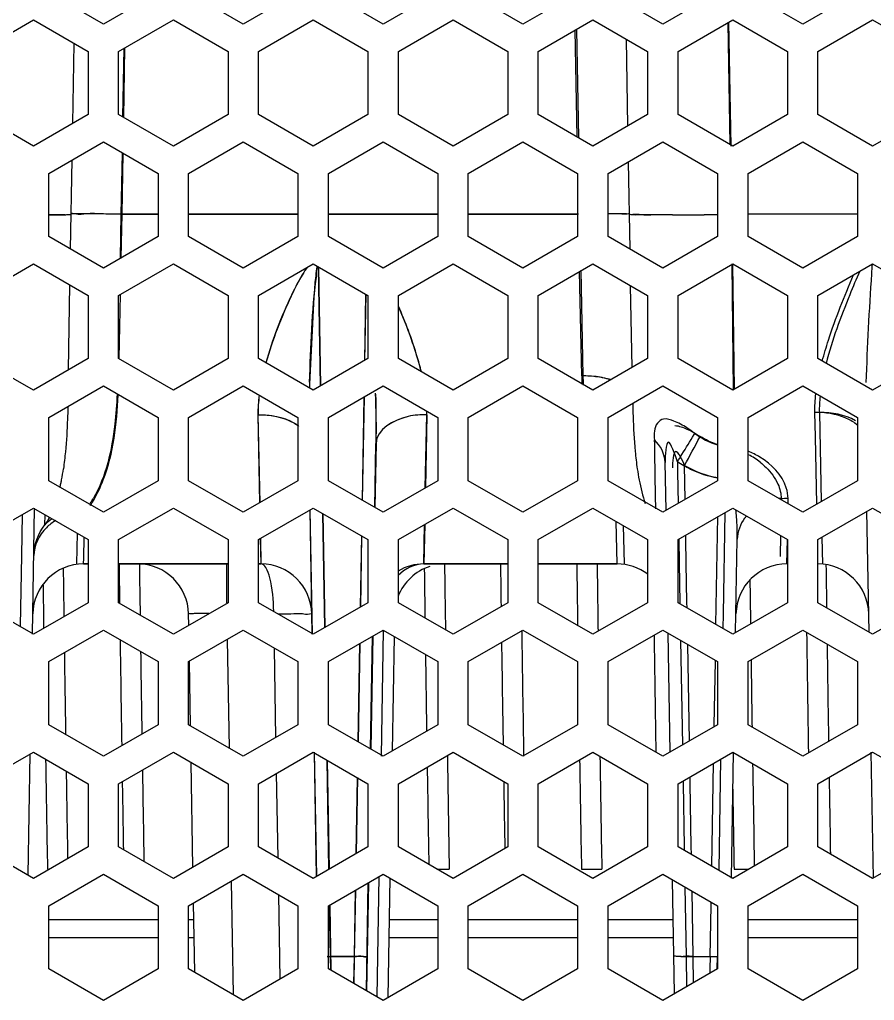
# Model space of a CAD drawing. Header units: millimetres. Extents: x 10297564 to 11610295, y -9287743 to -8409454.
# Drawn here: x 10497196 to 10497871, y -9079286 to -9078512 of the extents above; entities that cross this region are included whole.
import ezdxf

# ---------------------------------------------------------------- set-up
doc = ezdxf.new("R2010")
doc.units = ezdxf.units.MM
doc.header["$LTSCALE"] = 100
doc.layers.add('-0', color=7, linetype='Continuous')

# ---------------------------------------------------------------- blocks, each defined once
blk = doc.blocks.new('인버터 외형도')
at = {"layer": '-0', "linetype": 'Continuous'}
for p, q in [((96091.41, 52256.4), (96059.06, 52275.08)), ((96123.77, 52275.08), (96091.41, 52256.4)), ((96174.18, 52256.4), (96141.83, 52275.08)), ((96206.54, 52275.08), (96174.18, 52256.4)), ((96256.95, 52256.4), (96224.59, 52275.08)), ((96289.31, 52275.08), (96256.95, 52256.4)), ((96339.72, 52256.4), (96307.36, 52275.08)), ((96372.07, 52275.08), (96339.72, 52256.4)), ((96422.49, 52256.4), (96390.13, 52275.08)), ((96454.84, 52275.08), (96422.49, 52256.4)), ((96505.26, 52256.4), (96472.9, 52275.08)), ((96537.61, 52275.08), (96505.26, 52256.4)), ((96017.67, 52240.21), (96050.03, 52258.89)), ((96050.03, 52258.89), (96082.38, 52240.21)), ((96100.44, 52240.21), (96132.8, 52258.89)), ((96132.8, 52258.89), (96165.15, 52240.21)), ((96183.21, 52240.21), (96215.57, 52258.89)), ((96215.57, 52258.89), (96247.92, 52240.21)), ((96265.98, 52240.21), (96298.33, 52258.89)), ((96298.33, 52258.89), (96330.69, 52240.21)), ((96348.75, 52240.21), (96381.1, 52258.89)), ((96381.1, 52258.89), (96413.46, 52240.21)), ((96431.52, 52240.21), (96463.87, 52258.89)), ((96460.91, 52257.18), (96462.17, 52185.15)), ((96462.85, 52184.15), (96461.57, 52257.56)), ((96463.87, 52258.89), (96496.23, 52240.21)), ((96514.29, 52240.21), (96546.64, 52258.89)), ((96546.64, 52258.89), (96579, 52240.21)), ((96371.81, 52189.54), (96370.7, 52252.89)), ((96371.37, 52253.27), (96372.49, 52189.14)), ((96073.31, 52197.61), (96074.14, 52244.97)), ((96401.79, 52196.11), (96400.89, 52247.47)), ((96082.38, 52240.21), (96082.38, 52202.85)), ((96100.44, 52202.85), (96100.44, 52240.21)), ((96103.51, 52241.98), (96102.8, 52201.49)), ((96103.47, 52201.1), (96104.19, 52242.37)), ((96165.15, 52240.21), (96165.15, 52202.85)), ((96183.21, 52202.85), (96183.21, 52240.21)), ((96247.92, 52240.21), (96247.92, 52202.85)), ((96265.98, 52202.85), (96265.98, 52240.21)), ((96330.69, 52240.21), (96330.69, 52202.85)), ((96348.75, 52202.85), (96348.75, 52240.21)), ((96413.46, 52240.21), (96413.46, 52202.85)), ((96431.52, 52202.85), (96431.52, 52240.21)), ((96496.23, 52240.21), (96496.23, 52202.85)), ((96514.29, 52202.85), (96514.29, 52240.21)), ((96050.03, 52184.17), (96017.67, 52202.85)), ((96082.38, 52202.85), (96050.03, 52184.17)), ((96132.8, 52184.17), (96100.44, 52202.85)), ((96165.15, 52202.85), (96132.8, 52184.17)), ((96215.57, 52184.17), (96183.21, 52202.85)), ((96247.92, 52202.85), (96215.57, 52184.17)), ((96298.33, 52184.17), (96265.98, 52202.85)), ((96330.69, 52202.85), (96298.33, 52184.17)), ((96381.1, 52184.17), (96348.75, 52202.85)), ((96413.46, 52202.85), (96381.1, 52184.17)), ((96463.87, 52184.17), (96431.52, 52202.85)), ((96496.23, 52202.85), (96463.87, 52184.17)), ((96546.64, 52184.17), (96514.29, 52202.85)), ((96579, 52202.85), (96546.64, 52184.17)), ((96059.06, 52167.98), (96091.41, 52186.66)), ((96091.41, 52186.66), (96123.77, 52167.98)), ((96141.83, 52167.98), (96174.18, 52186.66)), ((96174.18, 52186.66), (96206.54, 52167.98)), ((96224.59, 52167.98), (96256.95, 52186.66)), ((96256.95, 52186.66), (96289.31, 52167.98)), ((96307.36, 52167.98), (96339.72, 52186.66)), ((96339.72, 52186.66), (96372.07, 52167.98)), ((96390.13, 52167.98), (96422.49, 52186.66)), ((96422.49, 52186.66), (96454.84, 52167.98)), ((96472.9, 52167.98), (96505.26, 52186.66)), ((96505.26, 52186.66), (96537.61, 52167.98)), ((96102.43, 52180.29), (96101.8, 52143.85)), ((96102.47, 52143.85), (96103.1, 52179.91)), ((96072.01, 52123.13), (96072.93, 52175.99)), ((96403.06, 52123.15), (96402.16, 52174.92)), ((96059.06, 52130.61), (96059.06, 52167.98)), ((96123.77, 52167.98), (96123.77, 52130.61)), ((96141.83, 52130.61), (96141.83, 52167.98)), ((96206.54, 52167.98), (96206.54, 52130.61)), ((96224.59, 52130.61), (96224.59, 52167.98)), ((96289.31, 52167.98), (96289.31, 52130.61)), ((96307.36, 52130.61), (96307.36, 52167.98)), ((96372.07, 52167.98), (96372.07, 52130.61)), ((96390.13, 52130.61), (96390.13, 52167.98)), ((96454.84, 52167.98), (96454.84, 52130.61)), ((96472.9, 52130.61), (96472.9, 52167.98)), ((96537.61, 52167.98), (96537.61, 52130.61)), ((96101.8, 52143.85), (96101.29, 52117.64)), ((96123.77, 52143.85), (96101.8, 52143.85)), ((96101.95, 52118.02), (96102.47, 52143.85)), ((96102.47, 52143.85), (96123.77, 52143.85)), ((96206.54, 52143.85), (96141.83, 52143.85)), ((96141.83, 52143.85), (96206.54, 52143.85)), ((96289.31, 52143.85), (96224.59, 52143.85)), ((96224.59, 52143.85), (96289.31, 52143.85)), ((96372.61, 52143.85), (96307.36, 52143.85)), ((96307.36, 52143.85), (96372.07, 52143.85)), ((96537.61, 52143.85), (96472.9, 52143.85)), ((96537.61, 52143.85), (96472.9, 52143.85)), ((96091.41, 52111.93), (96059.06, 52130.61)), ((96123.77, 52130.61), (96091.41, 52111.93)), ((96174.18, 52111.93), (96141.83, 52130.61)), ((96206.54, 52130.61), (96174.18, 52111.93)), ((96256.95, 52111.93), (96224.59, 52130.61)), ((96289.31, 52130.61), (96256.95, 52111.93)), ((96339.72, 52111.93), (96307.36, 52130.61)), ((96372.07, 52130.61), (96339.72, 52111.93)), ((96422.49, 52111.93), (96390.13, 52130.61)), ((96454.84, 52130.61), (96422.49, 52111.93)), ((96505.26, 52111.93), (96472.9, 52130.61)), ((96537.61, 52130.61), (96505.26, 52111.93)), ((96017.67, 52095.74), (96050.03, 52114.42)), ((96050.03, 52114.42), (96082.38, 52095.74)), ((96100.44, 52095.74), (96132.8, 52114.42)), ((96132.8, 52114.42), (96165.15, 52095.74)), ((96183.21, 52095.74), (96215.57, 52114.42)), ((96215.57, 52114.42), (96247.92, 52095.74)), ((96219.91, 52042.2), (96218.68, 52112.62)), ((96218.76, 52112.58), (96219.98, 52042.25)), ((96265.98, 52095.74), (96298.33, 52114.42)), ((96298.33, 52114.42), (96330.69, 52095.74)), ((96348.75, 52095.74), (96381.1, 52114.42)), ((96374.52, 52048.12), (96373.26, 52109.89)), ((96373.94, 52110.76), (96375.19, 52048.12)), ((96381.1, 52114.42), (96413.46, 52095.74)), ((96431.52, 52095.74), (96463.87, 52114.42)), ((96463.25, 52114.41), (96464.18, 52039.7)), ((96463.87, 52114.42), (96496.23, 52095.74)), ((96464.85, 52040.26), (96463.92, 52114.42)), ((96514.29, 52095.74), (96546.64, 52114.42)), ((96546.64, 52114.42), (96579, 52095.74)), ((96070.76, 52051.67), (96071.64, 52101.94)), ((96404.29, 52053.08), (96403.44, 52101.52)), ((96082.38, 52095.74), (96082.38, 52058.38)), ((96100.44, 52058.38), (96100.44, 52095.74)), ((96100.76, 52058.37), (96101.52, 52096.36)), ((96165.15, 52095.74), (96165.15, 52058.38)), ((96183.21, 52058.38), (96183.21, 52095.74)), ((96246.7, 52096.44), (96246.02, 52057.28)), ((96246.1, 52057.33), (96246.78, 52096.4)), ((96247.92, 52095.74), (96247.92, 52058.38)), ((96265.98, 52058.38), (96265.98, 52095.74)), ((96330.69, 52095.74), (96330.69, 52058.38)), ((96348.75, 52058.38), (96348.75, 52095.74)), ((96413.46, 52095.74), (96413.46, 52058.38)), ((96431.52, 52058.38), (96431.52, 52095.74)), ((96496.23, 52095.74), (96496.23, 52058.38)), ((96514.29, 52058.38), (96514.29, 52095.74)), ((96050.03, 52039.7), (96017.67, 52058.38)), ((96082.38, 52058.38), (96050.03, 52039.7)), ((96132.8, 52039.7), (96100.44, 52058.38)), ((96165.15, 52058.38), (96132.8, 52039.7)), ((96215.57, 52039.7), (96183.21, 52058.38)), ((96247.92, 52058.38), (96215.57, 52039.7)), ((96298.33, 52039.7), (96265.98, 52058.38)), ((96330.69, 52058.38), (96298.33, 52039.7)), ((96381.1, 52039.7), (96348.75, 52058.38)), ((96413.46, 52058.38), (96381.1, 52039.7)), ((96463.87, 52039.7), (96431.52, 52058.38)), ((96496.23, 52058.38), (96463.87, 52039.7)), ((96546.64, 52039.7), (96514.29, 52058.38)), ((96579, 52058.38), (96546.64, 52039.7)), ((96059.06, 52023.5), (96091.41, 52042.19)), ((96091.41, 52042.19), (96123.77, 52023.5)), ((96141.83, 52023.5), (96174.18, 52042.19)), ((96174.18, 52042.19), (96206.54, 52023.5)), ((96224.59, 52023.5), (96256.95, 52042.19)), ((96256.95, 52042.19), (96289.31, 52023.5)), ((96307.36, 52023.5), (96339.72, 52042.19)), ((96339.72, 52042.19), (96372.07, 52023.5)), ((96390.13, 52023.5), (96422.49, 52042.19)), ((96422.49, 52042.19), (96454.84, 52023.5)), ((96472.9, 52023.5), (96505.26, 52042.19)), ((96505.26, 52042.19), (96537.61, 52023.5)), ((96245.64, 52035.66), (96244.58, 51974.61)), ((96244.66, 51974.56), (96245.72, 52035.7)), ((96059.06, 51986.14), (96059.06, 52023.5)), ((96123.77, 52023.5), (96123.77, 51986.14)), ((96141.83, 51986.14), (96141.83, 52023.5)), ((96182.89, 52025.2), (96183.93, 51973.09)), ((96184, 51973.13), (96182.96, 52025.2)), ((96206.54, 52023.5), (96206.54, 51986.14)), ((96224.59, 51986.14), (96224.59, 52023.5)), ((96281.91, 51981.88), (96282.78, 52025.2)), ((96282.86, 52025.2), (96281.99, 51981.92)), ((96289.31, 52023.5), (96289.31, 51986.14)), ((96307.36, 51986.14), (96307.36, 52023.5)), ((96372.07, 52023.5), (96372.07, 51986.14)), ((96390.13, 51986.14), (96390.13, 52023.5)), ((96454.84, 52023.5), (96454.84, 51986.14)), ((96472.9, 51986.14), (96472.9, 52023.5)), ((96512.76, 52012), (96512.47, 52026.56)), ((96515.11, 52026.56), (96516.16, 51973.76)), ((96537.61, 52023.5), (96537.61, 51986.14)), ((96441.04, 52013.44), (96441.43, 52014.09)), ((96444.61, 52012.36), (96444.38, 52011.94)), ((96513.54, 51972.25), (96512.76, 52012)), ((96252.02, 51970.31), (96252.68, 52008.25)), ((96252.76, 52008.25), (96252.1, 51970.26)), ((96424.4, 51968.57), (96423.9, 51997.01)), ((96431.11, 51997.33), (96431.22, 51991.23)), ((96435.71, 51975.1), (96435.36, 51995.12)), ((96431.22, 51991.23), (96431.54, 51972.69)), ((96091.41, 51967.46), (96059.06, 51986.14)), ((96123.77, 51986.14), (96091.41, 51967.46)), ((96174.18, 51967.46), (96141.83, 51986.14)), ((96206.54, 51986.14), (96174.18, 51967.46)), ((96256.95, 51967.46), (96224.59, 51986.14)), ((96289.31, 51986.14), (96256.95, 51967.46)), ((96339.72, 51967.46), (96307.36, 51986.14)), ((96372.07, 51986.14), (96339.72, 51967.46)), ((96422.49, 51967.46), (96390.13, 51986.14)), ((96454.84, 51986.14), (96422.49, 51967.46)), ((96505.26, 51967.46), (96472.9, 51986.14)), ((96537.61, 51986.14), (96505.26, 51967.46)), ((96492.51, 51975.58), (96492.5, 51974.83)), ((96496.59, 51972.47), (96496.65, 51975.6)), ((96017.67, 51951.27), (96050.03, 51969.95)), ((96049.4, 51895.24), (96050.7, 51969.94)), ((96050.03, 51969.95), (96082.38, 51951.27)), ((96100.44, 51951.27), (96132.8, 51969.95)), ((96132.8, 51969.95), (96165.15, 51951.27)), ((96183.21, 51951.27), (96215.57, 51969.95)), ((96215.57, 51969.95), (96247.92, 51951.27)), ((96265.98, 51951.27), (96298.33, 51969.95)), ((96298.33, 51969.95), (96330.69, 51951.27)), ((96348.75, 51951.27), (96381.1, 51969.95)), ((96381.1, 51969.95), (96413.46, 51951.27)), ((96431.52, 51951.27), (96463.87, 51969.95)), ((96463.87, 51969.95), (96496.23, 51951.27)), ((96514.29, 51951.27), (96546.64, 51969.95)), ((96546.64, 51969.95), (96579, 51951.27)), ((96043.4, 51966.13), (96042.96, 51941.89)), ((96056.74, 51959.92), (96056.85, 51966.01)), ((96213.67, 51968.85), (96214.95, 51895.22)), ((96215.03, 51895.22), (96213.75, 51968.9)), ((96222.4, 51899.17), (96221.22, 51966.68)), ((96221.3, 51966.64), (96222.48, 51899.22)), ((96453.95, 51900.96), (96455.07, 51964.87)), ((96459.25, 51967.28), (96458.21, 51907.4)), ((96544.54, 51896.44), (96543.29, 51968.02)), ((96281.02, 51936.84), (96281.48, 51960.22)), ((96281.56, 51960.27), (96281.09, 51936.84)), ((96395.37, 51936.84), (96394.87, 51962)), ((96399.06, 51959.58), (96399.51, 51936.93)), ((96075.92, 51955), (96075.56, 51936.93)), ((96079.77, 51940.27), (96080.01, 51952.64)), ((96244.21, 51953.41), (96243.48, 51911.34)), ((96243.55, 51911.39), (96244.29, 51953.37)), ((96436.12, 51951.35), (96436.08, 51953.9)), ((96492.08, 51953.67), (96491.83, 51941.32)), ((96516.58, 51952.59), (96516.9, 51936.84)), ((96082.38, 51951.27), (96082.38, 51913.91)), ((96100.44, 51913.91), (96100.44, 51951.27)), ((96165.15, 51951.27), (96165.15, 51913.91)), ((96183.21, 51913.91), (96183.21, 51951.27)), ((96184.35, 51951.93), (96184.65, 51936.84)), ((96184.73, 51936.84), (96184.43, 51951.91)), ((96247.92, 51951.27), (96247.92, 51913.91)), ((96265.98, 51913.91), (96265.98, 51951.27)), ((96330.69, 51951.27), (96330.69, 51913.91)), ((96348.75, 51913.91), (96348.75, 51951.27)), ((96413.46, 51951.27), (96413.46, 51913.91)), ((96431.52, 51913.91), (96431.52, 51951.27)), ((96431.93, 51951.28), (96432.18, 51937.3)), ((96436.37, 51937.37), (96436.12, 51951.35)), ((96465.59, 51896.22), (96466.56, 51951.56)), ((96495.88, 51936.84), (96496.17, 51951.27)), ((96496.23, 51951.27), (96496.23, 51913.91)), ((96514.29, 51913.91), (96514.29, 51951.27)), ((96042.96, 51941.89), (96042.21, 51900.19)), ((96079.7, 51936.84), (96079.77, 51940.27)), ((96082.38, 51936.84), (96079.7, 51936.84)), ((96079.7, 51936.84), (96082.38, 51936.84)), ((96165.15, 51936.84), (96100.44, 51936.84)), ((96100.44, 51936.84), (96165.15, 51936.84)), ((96164.36, 51913.91), (96164.36, 51936.84)), ((96184.65, 51936.84), (96183.21, 51936.84)), ((96183.21, 51936.84), (96184.73, 51936.84)), ((96330.69, 51936.84), (96281.02, 51936.84)), ((96281.09, 51936.84), (96330.69, 51936.84)), ((96395.37, 51936.84), (96348.75, 51936.84)), ((96348.75, 51936.84), (96395.37, 51936.84)), ((96432.18, 51937.3), (96432.59, 51913.93)), ((96436.78, 51914), (96436.37, 51937.37)), ((96050.03, 51895.23), (96017.67, 51913.91)), ((96082.38, 51913.91), (96050.03, 51895.23)), ((96132.8, 51895.23), (96100.44, 51913.91)), ((96165.15, 51913.91), (96132.8, 51895.23)), ((96215.57, 51895.23), (96183.21, 51913.91)), ((96247.92, 51913.91), (96215.57, 51895.23)), ((96298.33, 51895.23), (96265.98, 51913.91)), ((96330.69, 51913.91), (96298.33, 51895.23)), ((96381.1, 51895.23), (96348.75, 51913.91)), ((96413.46, 51913.91), (96381.1, 51895.23)), ((96463.87, 51895.23), (96431.52, 51913.91)), ((96432.59, 51913.93), (96432.6, 51913.28)), ((96436.83, 51910.84), (96436.78, 51914)), ((96496.23, 51913.91), (96463.87, 51895.23)), ((96546.64, 51895.23), (96514.29, 51913.91)), ((96579, 51913.91), (96546.64, 51895.23)), ((96141.91, 51900.49), (96141.79, 51907.27)), ((96458.21, 51907.4), (96458.06, 51898.59)), ((96059.06, 51879.03), (96091.41, 51897.71)), ((96091.41, 51897.71), (96123.77, 51879.03)), ((96141.83, 51879.03), (96174.18, 51897.71)), ((96174.18, 51897.71), (96206.54, 51879.03)), ((96224.59, 51879.03), (96256.95, 51897.71)), ((96249.53, 51827.28), (96250.69, 51894.1)), ((96250.77, 51894.15), (96249.6, 51827.23)), ((96255.91, 51823.01), (96257.21, 51897.71)), ((96256.95, 51897.71), (96289.31, 51879.03)), ((96307.36, 51879.03), (96339.72, 51897.71)), ((96339.72, 51897.71), (96372.07, 51879.03)), ((96390.13, 51879.03), (96422.49, 51897.71)), ((96422.49, 51897.71), (96454.84, 51879.03)), ((96426.89, 51825.54), (96425.67, 51895.88)), ((96472.9, 51879.03), (96505.26, 51897.71)), ((96505.26, 51897.71), (96537.61, 51879.03)), ((96164.63, 51892.2), (96165.75, 51827.86)), ((96243.1, 51889.72), (96242.09, 51831.57)), ((96242.16, 51831.53), (96243.18, 51889.76)), ((96263.52, 51893.92), (96262.34, 51826.1)), ((96432.98, 51891.66), (96434.06, 51829.68)), ((96438.21, 51832.07), (96437.21, 51889.22)), ((96193.53, 51834.16), (96192.6, 51887.08)), ((96059.06, 51841.67), (96059.06, 51879.03)), ((96123.77, 51879.03), (96123.77, 51841.67)), ((96141.83, 51841.67), (96141.83, 51879.03)), ((96142.95, 51841.02), (96142.29, 51879.04)), ((96206.54, 51879.03), (96206.54, 51841.67)), ((96224.59, 51841.67), (96224.59, 51879.03)), ((96289.31, 51879.03), (96289.31, 51841.67)), ((96307.36, 51841.67), (96307.36, 51879.03)), ((96372.07, 51879.03), (96372.07, 51841.67)), ((96390.13, 51841.67), (96390.13, 51879.03)), ((96452.92, 51841.71), (96453.57, 51879.06)), ((96453.57, 51879.06), (96453.58, 51879.76)), ((96454.84, 51879.03), (96454.84, 51841.67)), ((96472.9, 51841.67), (96472.9, 51879.03)), ((96537.61, 51879.03), (96537.61, 51841.67)), ((96091.41, 51822.99), (96059.06, 51841.67)), ((96123.77, 51841.67), (96091.41, 51822.99)), ((96174.18, 51822.99), (96141.83, 51841.67)), ((96206.54, 51841.67), (96174.18, 51822.99)), ((96256.95, 51822.99), (96224.59, 51841.67)), ((96289.31, 51841.67), (96256.95, 51822.99)), ((96339.72, 51822.99), (96307.36, 51841.67)), ((96372.07, 51841.67), (96339.72, 51822.99)), ((96422.49, 51822.99), (96390.13, 51841.67)), ((96454.84, 51841.67), (96422.49, 51822.99)), ((96452.9, 51840.55), (96452.92, 51841.71)), ((96505.26, 51822.99), (96472.9, 51841.67)), ((96537.61, 51841.67), (96505.26, 51822.99)), ((96017.67, 51806.8), (96050.03, 51825.48)), ((96050.03, 51825.48), (96082.38, 51806.8)), ((96100.44, 51806.8), (96132.8, 51825.48)), ((96132.8, 51825.48), (96165.15, 51806.8)), ((96183.21, 51806.8), (96215.57, 51825.48)), ((96215.57, 51825.48), (96247.92, 51806.8)), ((96216.17, 51825.49), (96217.46, 51751.85)), ((96217.53, 51751.89), (96216.25, 51825.49)), ((96265.98, 51806.8), (96298.33, 51825.48)), ((96298.33, 51825.48), (96330.69, 51806.8)), ((96348.75, 51806.8), (96381.1, 51825.48)), ((96381.1, 51825.48), (96413.46, 51806.8)), ((96431.52, 51806.8), (96463.87, 51825.48)), ((96463.05, 51750.77), (96464.36, 51825.47)), ((96463.87, 51825.48), (96496.23, 51806.8)), ((96514.29, 51806.8), (96546.64, 51825.48)), ((96547.09, 51750.77), (96545.78, 51825.46)), ((96546.64, 51825.48), (96579, 51806.8)), ((96046.91, 51752.56), (96048.16, 51824.4)), ((96144.41, 51757.46), (96143.33, 51819.4)), ((96224.89, 51756.14), (96223.77, 51820.74)), ((96223.85, 51820.7), (96224.98, 51756.19)), ((96451.46, 51757.93), (96452.52, 51818.93)), ((96456.71, 51821.34), (96455.56, 51755.56)), ((96194.77, 51762.76), (96193.9, 51812.97)), ((96241.72, 51810.38), (96240.93, 51765.4)), ((96241.01, 51765.45), (96241.79, 51810.34)), ((96434.43, 51808.48), (96434.46, 51806.85)), ((96438.64, 51806.92), (96438.58, 51810.87)), ((96082.38, 51806.8), (96082.38, 51769.44)), ((96100.44, 51769.44), (96100.44, 51806.8)), ((96165.15, 51806.8), (96165.15, 51769.44)), ((96183.21, 51769.44), (96183.21, 51806.8)), ((96247.92, 51806.8), (96247.92, 51769.44)), ((96265.98, 51769.44), (96265.98, 51806.8)), ((96330.69, 51806.8), (96330.69, 51769.44)), ((96348.75, 51769.44), (96348.75, 51806.8)), ((96413.46, 51806.8), (96413.46, 51769.44)), ((96431.52, 51769.44), (96431.52, 51806.8)), ((96434.46, 51806.85), (96435.12, 51769.5)), ((96439.3, 51769.57), (96438.64, 51806.92)), ((96496.23, 51806.8), (96496.23, 51769.44)), ((96514.29, 51769.44), (96514.29, 51806.8)), ((96050.03, 51750.76), (96017.67, 51769.44)), ((96082.38, 51769.44), (96050.03, 51750.76)), ((96132.8, 51750.76), (96100.44, 51769.44)), ((96165.15, 51769.44), (96132.8, 51750.76)), ((96215.57, 51750.76), (96183.21, 51769.44)), ((96247.92, 51769.44), (96215.57, 51750.76)), ((96298.33, 51750.76), (96265.98, 51769.44)), ((96330.69, 51769.44), (96298.33, 51750.76)), ((96381.1, 51750.76), (96348.75, 51769.44)), ((96413.46, 51769.44), (96381.1, 51750.76)), ((96463.87, 51750.76), (96431.52, 51769.44)), ((96435.12, 51769.5), (96435.16, 51767.33)), ((96439.38, 51764.9), (96439.3, 51769.57)), ((96496.23, 51769.44), (96463.87, 51750.76)), ((96546.64, 51750.76), (96514.29, 51769.44)), ((96579, 51769.44), (96546.64, 51750.76)), ((96058.31, 51756.25), (96059.55, 51756.25)), ((96288.82, 51756.25), (96296.08, 51756.25)), ((96374.34, 51756.25), (96386.38, 51756.25)), ((96464.63, 51756.25), (96473.39, 51756.25)), ((96059.06, 51734.56), (96091.41, 51753.24)), ((96091.41, 51753.24), (96123.77, 51734.56)), ((96141.83, 51734.56), (96174.18, 51753.24)), ((96167.12, 51749.17), (96168.3, 51681.92)), ((96174.18, 51753.24), (96206.54, 51734.56)), ((96224.59, 51734.56), (96256.95, 51753.24)), ((96253.42, 51680.56), (96254.67, 51751.93)), ((96256.95, 51753.24), (96289.31, 51734.56)), ((96261.02, 51750.89), (96259.79, 51680.16)), ((96307.36, 51734.56), (96339.72, 51753.24)), ((96339.72, 51753.24), (96372.07, 51734.56)), ((96390.13, 51734.56), (96422.49, 51753.24)), ((96422.49, 51753.24), (96454.84, 51734.56)), ((96429.39, 51682.51), (96428.21, 51749.94)), ((96472.9, 51734.56), (96505.26, 51753.24)), ((96505.26, 51753.24), (96537.61, 51734.56)), ((96240.56, 51743.78), (96239.87, 51704.54)), ((96239.94, 51704.54), (96240.63, 51743.82)), ((96247.03, 51684.25), (96248.14, 51748.16)), ((96248.22, 51748.21), (96247.11, 51684.21)), ((96435.55, 51745.71), (96436.28, 51704.54)), ((96440.43, 51704.54), (96439.76, 51743.28)), ((96196.02, 51691.13), (96195.15, 51741.14)), ((96059.06, 51697.2), (96059.06, 51734.56)), ((96123.77, 51734.56), (96123.77, 51697.2)), ((96141.83, 51697.2), (96141.83, 51734.56)), ((96145.5, 51695.08), (96144.78, 51736.27)), ((96206.54, 51734.56), (96206.54, 51697.2)), ((96224.59, 51697.2), (96224.59, 51734.56)), ((96225.79, 51704.54), (96225.27, 51734.58)), ((96225.36, 51734.58), (96226.01, 51696.38)), ((96289.31, 51734.56), (96289.31, 51697.2)), ((96307.36, 51697.2), (96307.36, 51734.56)), ((96372.07, 51734.56), (96372.07, 51697.2)), ((96390.13, 51697.2), (96390.13, 51734.56)), ((96450.53, 51704.54), (96451.05, 51734.63)), ((96451.05, 51734.63), (96451.09, 51736.73)), ((96454.84, 51734.56), (96454.84, 51697.2)), ((96472.9, 51697.2), (96472.9, 51734.56)), ((96537.61, 51734.56), (96537.61, 51697.2)), ((96123.77, 51726.16), (96059.06, 51726.16)), ((96144.96, 51726.16), (96141.83, 51726.16)), ((96289.31, 51726.16), (96260.59, 51726.16)), ((96372.07, 51726.16), (96307.36, 51726.16)), ((96428.63, 51726.16), (96390.13, 51726.16)), ((96537.61, 51726.16), (96472.9, 51726.16)), ((96123.77, 51715.58), (96059.06, 51715.58)), ((96145.14, 51715.58), (96141.83, 51715.58)), ((96289.31, 51715.58), (96260.41, 51715.58)), ((96372.07, 51715.58), (96307.36, 51715.58)), ((96428.81, 51715.58), (96390.13, 51715.58)), ((96537.61, 51715.58), (96472.9, 51715.58)), ((96225.79, 51704.54), (96239.87, 51704.54)), ((96225.92, 51696.44), (96225.79, 51704.54)), ((96239.94, 51704.54), (96225.88, 51704.54)), ((96239.87, 51704.54), (96239.61, 51688.54)), ((96239.68, 51688.5), (96239.94, 51704.54)), ((96436.28, 51704.54), (96436.58, 51686.46)), ((96436.28, 51704.54), (96441.21, 51704.54)), ((96440.46, 51704.54), (96454.64, 51704.54)), ((96440.72, 51688.87), (96440.46, 51704.54)), ((96441.21, 51704.54), (96450.53, 51704.54)), ((96450.52, 51704.54), (96450.4, 51697.21)), ((96454.64, 51704.54), (96454.52, 51697.21)), ((96091.41, 51678.52), (96059.06, 51697.2)), ((96123.77, 51697.2), (96091.41, 51678.52)), ((96174.18, 51678.52), (96141.83, 51697.2)), ((96206.54, 51697.2), (96174.18, 51678.52)), ((96256.95, 51678.52), (96224.59, 51697.2)), ((96289.31, 51697.2), (96256.95, 51678.52)), ((96339.72, 51678.52), (96307.36, 51697.2)), ((96372.07, 51697.2), (96339.72, 51678.52)), ((96422.49, 51678.52), (96390.13, 51697.2)), ((96454.84, 51697.2), (96422.49, 51678.52)), ((96450.4, 51697.21), (96450.35, 51694.51)), ((96505.26, 51678.52), (96472.9, 51697.2)), ((96537.61, 51697.2), (96505.26, 51678.52))]:
    blk.add_line(p, q, dxfattribs=at)
for centre, radius, start, end in [((96076.34, 50733.52), 1410.56, 88.9658, 89.67207), ((96393.59, 51571.13), 572.94, 89.64357, 90.34083), ((96394.75, 51368.51), 775.56, 90.01469, 90.31742), ((96410.32, 55051.31), 2907.93, 270.47061, 270.87532), ((96417.3, 54244.67), 2101.26, 270.29526, 270.46095), ((96418.23, 54202.39), 2058.98, 270.27697, 270.44394), ((96411.44, 55013.47), 2870.09, 270.45414, 270.86442), ((96375.39, 51985.65), 62.48, 84.23094, 90.80108), ((96805.28, 52056.64), 430.84, 181.1333, 181.7914), ((96376.05, 51985.64), 62.49, 84.67616, 90.79441), ((96803.52, 52056.58), 428.41, 181.13145, 181.87051), ((96375.88, 51990.62), 57.49, 81.89783, 84.21536), ((96376.62, 51991.3), 56.8, 79.91365, 84.71971), ((97248.83, 52008.59), 1036.02, 178.01622, 178.20782), ((97214.9, 52009.69), 1002, 178.0785, 178.21206), ((96213.69, 52026.57), 69.09, 358.86355, 0.60283), ((96213.82, 52026.57), 69.05, 358.8631, 0.56386), ((96523.92, 52003.18), 20.97, 48.6702, 51.55513), ((108266.47, 52179.12), 11850.22, 180.816512, 181.013942), ((93623.68, 53517.3), 3197.25, 331.56973, 331.91205), ((96456.93, 51962.41), 44.13, 58.54985, 68.7109), ((96455.16, 51965.76), 40.04, 51.38244, 63.2958), ((95919.08, 52014.63), 150.2, 349.25904, 351.81311), ((96555.79, 52014.54), 149.97, 188.20386, 190.76271), ((96465.64, 52049.77), 62.82, 244.66353, 260.09845), ((95952.84, 52008.12), 115.8, 346.98964, 348.19608), ((95941.92, 52010.41), 126.97, 348.19393, 349.21234), ((96027.75, 52008.64), 66.53, 327.42836, 330.05564), ((96492.3, 51938.78), 36.8, 89.667, 91.36209), ((96496.44, 51938.84), 36.76, 89.66348, 96.53463), ((96029.78, 52007.36), 64.13, 326.53155, 327.41715), ((96030.17, 52007.48), 64.43, 326.07554, 328.1759), ((96330.02, 51953.27), 136.55, 4.79537, 6.57657), ((96490.42, 51949.37), 24.33, 139.22239, 143.33376), ((96079.7, 51906.74), 30.1, 90.00019, 179), ((138234.16, 52494.53), 42137.18, 180.758333, 180.789504), ((96111.7, 51906.74), 30.1, 1, 90), ((138234.16, 52494.53), 42125.14, 180.75855, 180.799937), ((96184.65, 51906.74), 30.1, 1, 89.99958), ((96281.09, 51906.74), 30.1, 90, 120.54052), ((96293.85, 51906.74), 30.1, 107.74425, 158.58968), ((138414.75, 52494.53), 42125.14, 180.75855, 180.811851), ((138459.9, 52494.53), 42137.18, 180.758333, 180.792386), ((138505.05, 52494.53), 42137.18, 180.758333, 180.808045), ((138505.05, 52494.53), 42125.14, 180.75855, 180.812544), ((96395.37, 51906.74), 30.1, 52.84025, 89.99981), ((96495.88, 51906.74), 30.1, 90.00028, 179), ((96514.26, 51906.74), 30.1, 1, 89.99987), ((138640.49, 52494.53), 42125.14, 180.7592, 180.79398), ((138189.02, 52494.53), 42125.14, 180.762009, 180.800819), ((138414.75, 52494.53), 42137.18, 180.762372, 180.80209), ((138189.02, 52494.53), 42137.18, 180.775331, 180.809969), ((138595.34, 52494.53), 42125.14, 180.771245, 180.806682), ((138459.9, 52494.53), 42125.14, 180.811782, 180.913404), ((138550.19, 52494.53), 42137.18, 180.815406, 180.910045), ((138640.49, 52494.53), 42137.18, 180.81357, 180.910352), ((138234.16, 52494.53), 42137.18, 180.819525, 180.904491), ((138459.9, 52494.53), 42137.18, 180.821267, 180.90409), ((138640.49, 52494.53), 42125.14, 180.823334, 180.901231), ((138189.02, 52494.53), 42125.14, 180.829708, 180.896009), ((138234.16, 52494.53), 42125.14, 180.829291, 180.895369), ((138414.75, 52494.53), 42137.18, 180.831435, 180.89277), ((138595.34, 52494.53), 42125.14, 180.835571, 180.890052), ((138189.02, 52494.53), 42137.18, 180.915569, 181.003912), ((138414.75, 52494.53), 42125.14, 180.912532, 181.004199), ((138505.05, 52494.53), 42137.18, 180.915789, 181.003912), ((138505.05, 52494.53), 42125.14, 180.913449, 181.004199), ((138189.02, 52494.53), 42125.14, 180.925363, 180.995781), ((138234.16, 52494.53), 42125.14, 180.924258, 180.998039), ((138414.75, 52494.53), 42137.18, 180.92165, 181.000135), ((138595.34, 52494.53), 42125.14, 180.919406, 181.001644), ((138234.16, 52494.53), 42137.18, 180.933372, 180.988224), ((138459.9, 52494.53), 42137.18, 180.933435, 180.987293), ((138640.49, 52494.53), 42125.14, 180.93012, 180.992082), ((138595.34, 52494.53), 42137.18, 180.93953, 181.003912), ((96220.41, 51779.5), 75, 272.58603, 272.95998), ((96222.95, 51872.78), 168.27, 270.54609, 270.99695), ((96433.71, 51860.56), 156.04, 269.77282, 270.94273), ((96453.32, 51854.79), 150.27, 268.93397, 270.37482), ((96453.57, 51806.09), 101.57, 270.41698, 270.77392)]:
    blk.add_arc(centre, radius, start, end, dxfattribs=at)
for points, knots in [([(96059.25, 52143.43), (96061.21, 52143.43), (96064.42, 52143.54), (96068.9, 52143.39), (96070.73, 52143.87), (96072.37, 52143.59), (96072.37, 52143.85)], [0, 0, 0, 0, 0.446707, 0.760815, 0.941326, 1, 1, 1, 1]), ([(96084.41, 52144.06), (96082.83, 52144.07), (96078.69, 52144.03), (96074.53, 52144.2), (96071.99, 52143.92)], [0, 0, 0, 0, 0.381523, 1, 1, 1, 1]), ([(96102.47, 52143.85), (96098.77, 52143.92), (96091.91, 52143.82), (96081.74, 52144.61), (96077.06, 52143.16), (96072.39, 52144.56), (96072.37, 52143.85)], [0, 0, 0, 0, 0.36798, 0.70687, 0.929526, 1, 1, 1, 1]), ([(96402.7, 52143.85), (96402.69, 52144.29), (96399.73, 52143.48), (96398.57, 52144.05), (96397.15, 52144.06)], [0, 0, 0, 0, 0.237851, 1, 1, 1, 1]), ([(96402.85, 52143.78), (96402.81, 52143.79), (96402.76, 52143.8), (96402.7, 52143.83), (96402.7, 52143.85)], [0, 0, 0, 0, 0.693263, 1, 1, 1, 1]), ([(96428.13, 52143.44), (96422.09, 52143.41), (96413.73, 52143.79), (96405.17, 52143.24), (96402.85, 52143.78)], [0, 0, 0, 0, 0.716595, 1, 1, 1, 1]), ([(96428.19, 52143.43), (96424.59, 52143.42), (96418.58, 52143.57), (96410.08, 52143.11), (96406.58, 52144.09), (96403.38, 52143.36), (96403.37, 52143.85)], [0, 0, 0, 0, 0.434217, 0.754283, 0.941183, 1, 1, 1, 1]), ([(96068.83, 52143.58), (96068.25, 52143.56), (96065.07, 52143.47), (96061.89, 52143.44), (96059.29, 52143.43)], [0, 0, 0, 0, 0.182809, 1, 1, 1, 1]), ([(96209.93, 52109.43), (96207.21, 52105.16), (96198.48, 52087.8), (96191.38, 52069.65), (96187.55, 52055.85)], [0, 0, 0, 0, 0.26117, 1, 1, 1, 1]), ([(96212, 52112.4), (96211.63, 52111.92), (96210.92, 52110.94), (96210.26, 52109.94), (96209.93, 52109.43)], [0, 0, 0, 0, 0.50145, 1, 1, 1, 1]), ([(96538.99, 52110.09), (96536.96, 52105.49), (96529.43, 52087.67), (96522.67, 52069.43), (96519.13, 52055.55)], [0, 0, 0, 0, 0.259861, 1, 1, 1, 1]), ([(96209.4, 52108.45), (96206.8, 52104.21), (96198.3, 52087.17), (96191.37, 52069.35), (96187.61, 52055.81)], [0, 0, 0, 0, 0.26097, 1, 1, 1, 1]), ([(96217.23, 52106.6), (96215.78, 52096.11), (96215.07, 52074.93), (96213.82, 52053.84), (96213.47, 52043.29)], [0, 0, 0, 0, 0.50074, 1, 1, 1, 1]), ([(96516.84, 52056.88), (96517.94, 52061.06), (96523.15, 52078.43), (96529.9, 52095.29), (96535.41, 52107.93)], [0, 0, 0, 0, 0.238905, 1, 1, 1, 1]), ([(96279.58, 52050.54), (96278.8, 52053.75), (96275.12, 52067.01), (96270.2, 52079.9), (96265.99, 52089.46)], [0, 0, 0, 0, 0.240381, 1, 1, 1, 1]), ([(96084.92, 51973.5), (96087.49, 51977.64), (96096.94, 51997.56), (96099.35, 52019.9), (96100.18, 52036.89)], [0, 0, 0, 0, 0.222581, 1, 1, 1, 1]), ([(96099.52, 52037.34), (96099.24, 52031.38), (96097.66, 52010.29), (96093.04, 51988.68), (96085.4, 51975.43)], [0, 0, 0, 0, 0.280485, 1, 1, 1, 1]), ([(96070.36, 52029.68), (96070.31, 52027.32), (96070.04, 52018.5), (96069.54, 52009.69), (96068.93, 52003.27)], [0, 0, 0, 0, 0.267978, 1, 1, 1, 1]), ([(96404.66, 52031.77), (96404.72, 52029.28), (96404.97, 52019.85), (96405.48, 52010.41), (96406.13, 52003.49)], [0, 0, 0, 0, 0.263364, 1, 1, 1, 1]), ([(96282.78, 52025.2), (96279.09, 52025.25), (96267.77, 52024.55), (96252.83, 52016.52), (96252.68, 52008.25)], [0, 0, 0, 0, 0.308503, 1, 1, 1, 1]), ([(96282.86, 52025.2), (96279.17, 52025.25), (96267.85, 52024.55), (96252.91, 52016.52), (96252.76, 52008.25)], [0, 0, 0, 0, 0.30849, 1, 1, 1, 1]), ([(96429.03, 52021.45), (96427.11, 52022.2), (96423.47, 52023.57), (96417.08, 52019.3), (96417.39, 52013.65), (96417.46, 52010.25)], [0, 0, 0, 0, 0.297593, 0.507089, 1, 1, 1, 1]), ([(96204.06, 52020.39), (96204.57, 52020.1), (96205.57, 52019.5), (96206.51, 52018.83), (96206.97, 52018.48)], [0, 0, 0, 0, 0.510386, 1, 1, 1, 1]), ([(96431.11, 51997.32), (96432.01, 51998.78), (96435.34, 52004.14), (96438.65, 52009.52), (96441.04, 52013.44)], [0, 0, 0, 0, 0.272008, 1, 1, 1, 1]), ([(96431.11, 51997.33), (96429.75, 52001.36), (96424.79, 52016.62), (96423.83, 52001.01), (96423.9, 51997)], [0, 0, 0, 0, 0.514971, 1, 1, 1, 1]), ([(96435.36, 51995.12), (96434.17, 51998.18), (96428.86, 52009.21), (96428.24, 51997.01), (96428.16, 51993.73)], [0, 0, 0, 0, 0.499913, 1, 1, 1, 1]), ([(96496.65, 51975.6), (96496.54, 51977.74), (96494.96, 51987.87), (96486.76, 51995.89), (96479.96, 52000.06)], [0, 0, 0, 0, 0.211585, 1, 1, 1, 1]), ([(96480.15, 51997.05), (96481.34, 51996.09), (96485.48, 51992.36), (96488.97, 51987.78), (96490.63, 51984.08)], [0, 0, 0, 0, 0.273024, 1, 1, 1, 1]), ([(96063.23, 51962.54), (96061.22, 51961.37), (96054.45, 51956.39), (96050.31, 51947.81), (96050.21, 51941.76)], [0, 0, 0, 0, 0.277439, 1, 1, 1, 1]), ([(96192.24, 51908.74), (96192.12, 51915.44), (96191.18, 51924.56), (96188.48, 51933.84), (96185.89, 51936.84), (96184.73, 51936.84)], [0, 0, 0, 0, 0.669253, 0.884465, 1, 1, 1, 1]), ([(96153.81, 51907.45), (96152.16, 51907.47), (96149.34, 51907.42), (96145.28, 51907.64), (96143.53, 51907.16), (96141.79, 51907.55), (96141.79, 51907.27)], [0, 0, 0, 0, 0.412496, 0.729179, 0.929524, 1, 1, 1, 1]), ([(96194.69, 51907.31), (96197.26, 51907.35), (96201.93, 51907.28), (96208.76, 51907.79), (96211.82, 51906.85), (96214.81, 51907.72), (96214.82, 51907.27)], [0, 0, 0, 0, 0.383478, 0.718971, 0.932765, 1, 1, 1, 1]), ([(96239.86, 51704.54), (96241.63, 51704.51), (96243.26, 51705.2), (96247.34, 51704.01), (96247.34, 51704.74)], [0, 0, 0, 0, 0.706636, 1, 1, 1, 1]), ([(96247.47, 51704.74), (96247.45, 51704), (96243.37, 51705.21), (96241.72, 51704.51), (96239.94, 51704.54)], [0, 0, 0, 0, 0.293586, 1, 1, 1, 1]), ([(96429.97, 51704.6), (96429.72, 51704.61), (96429.5, 51704.68), (96429, 51704.66), (96429, 51704.74)], [0, 0, 0, 0, 0.753704, 1, 1, 1, 1]), ([(96433.09, 51704.52), (96432.5, 51704.53), (96431.46, 51704.54), (96430.42, 51704.57), (96429.97, 51704.6)], [0, 0, 0, 0, 0.569863, 1, 1, 1, 1]), ([(96440.43, 51704.54), (96438.71, 51704.51), (96437.11, 51705.19), (96433.16, 51704.03), (96433.14, 51704.74)], [0, 0, 0, 0, 0.708125, 1, 1, 1, 1])]:
    blk.add_open_spline(points, degree=3, knots=knots, dxfattribs=at)
for points in [[(96401.08, 52144.01), (96398.9, 52144.07), (96396.73, 52144.07), (96394.55, 52144.07)], [(96212.08, 52112.41), (96211.11, 52111.14), (96210.23, 52109.81), (96209.4, 52108.45)], [(96217.87, 52113.02), (96217.22, 52110.97), (96217.52, 52108.73), (96217.23, 52106.6)], [(96217.24, 52107.4), (96217.44, 52109.27), (96217.61, 52111.15), (96218.08, 52112.97)], [(96546.15, 52108.59), (96546.28, 52110.51), (96546.43, 52112.43), (96546.53, 52114.36)], [(96213.43, 52044.46), (96214.16, 52065.46), (96214.94, 52086.51), (96217.24, 52107.4)], [(96542.92, 52044.27), (96543.57, 52065.73), (96544.72, 52087.17), (96546.15, 52108.59)], [(96279.49, 52050.61), (96276.25, 52063.87), (96271.49, 52076.77), (96265.99, 52089.27)], [(96391.68, 52045.82), (96389.17, 52046.6), (96386.58, 52047.16), (96383.98, 52047.53)], [(96386.57, 52047.22), (96388.36, 52046.9), (96390.14, 52046.49), (96391.88, 52045.97)], [(96183.56, 52036.73), (96183.07, 52032.91), (96182.81, 52029.05), (96182.89, 52025.2)], [(96183.63, 52036.68), (96183.15, 52032.88), (96182.89, 52029.04), (96182.97, 52025.2)], [(96252.45, 52037.3), (96252.72, 52027.62), (96252.85, 52017.93), (96252.68, 52008.25)], [(96252.76, 52008.25), (96252.94, 52018.15), (96252.8, 52028.04), (96252.52, 52037.93)], [(96512.47, 52026.56), (96512.4, 52030.25), (96512.62, 52033.96), (96513.05, 52037.64)], [(96515.53, 52036.23), (96515.21, 52033.02), (96515.05, 52029.78), (96515.11, 52026.56)], [(96182.89, 52025.2), (96190.12, 52025.29), (96197.75, 52023.95), (96204.06, 52020.39)], [(96182.96, 52025.2), (96188.82, 52025.27), (96194.83, 52024.39), (96200.27, 52022.23)], [(96200.27, 52022.23), (96202.62, 52021.3), (96204.9, 52020.1), (96206.92, 52018.58)], [(96530.39, 52023.37), (96524.78, 52025.68), (96518.54, 52026.63), (96512.47, 52026.56)], [(96536.56, 52021.64), (96530.19, 52025.29), (96522.44, 52026.64), (96515.11, 52026.56)], [(96536.96, 52019.6), (96534.98, 52021.17), (96532.72, 52022.4), (96530.39, 52023.37)], [(96436.76, 52017.39), (96434.32, 52018.97), (96431.74, 52020.4), (96429.03, 52021.45)], [(96429.66, 52018.8), (96432.11, 52018.57), (96434.48, 52017.72), (96436.73, 52016.72)], [(96436.73, 52016.72), (96439.48, 52015.51), (96442.1, 52014), (96444.61, 52012.36)], [(96441.43, 52014.09), (96439.92, 52015.25), (96438.36, 52016.36), (96436.76, 52017.39)], [(96423.9, 51997.01), (96423.82, 52001.91), (96421.07, 52006.93), (96417.46, 52010.25)], [(96441.43, 52014.09), (96445.44, 52011.12), (96450.01, 52008.75), (96454.81, 52007.37)], [(96454.82, 52007.57), (96451.23, 52008.67), (96447.77, 52010.33), (96444.61, 52012.36)], [(96068.93, 52003.27), (96068.61, 51999.92), (96068.22, 51996.57), (96067.74, 51993.25)], [(96406.13, 52003.49), (96406.46, 52000.03), (96406.85, 51996.58), (96407.35, 51993.14)], [(96438.76, 51992.99), (96436.11, 51994.25), (96433.54, 51995.69), (96431.11, 51997.33)], [(96435.34, 51995.12), (96441.42, 51991.6), (96448.24, 51989.15), (96455.16, 51987.95)], [(96408.46, 51986.53), (96409.35, 51981.84), (96410.5, 51977.18), (96412.07, 51972.68)], [(96490.63, 51984.08), (96491.81, 51981.43), (96492.54, 51978.48), (96492.51, 51975.58)], [(96059.35, 51964.23), (96058.56, 51962.75), (96057.69, 51961.31), (96056.74, 51959.93)], [(96466.56, 51951.56), (96466.63, 51955.94), (96466.46, 51960.32), (96466.1, 51964.69)], [(96470.9, 51963.9), (96468.3, 51960.4), (96466.64, 51955.92), (96466.56, 51951.56)], [(96050.21, 51941.76), (96050.32, 51948.19), (96052.73, 51954.89), (96056.74, 51959.92)], [(96056.74, 51959.92), (96057.96, 51961.39), (96059.42, 51962.68), (96061.01, 51963.73)], [(96281.09, 51936.84), (96275.53, 51936.84), (96269.69, 51934.06), (96265.85, 51930.04)]]:
    blk.add_open_spline(points, degree=3, dxfattribs=at)

msp = doc.modelspace()

# ---------------------------------------------------------------- block references
at = {"xscale": 1.333333333333333, "yscale": 1.333333333333333, "zscale": 1.333333333333333}
msp.add_blockref('인버터 외형도', (10369140.57, -9148190.99), dxfattribs=at)

doc.saveas('drawing.dxf')
